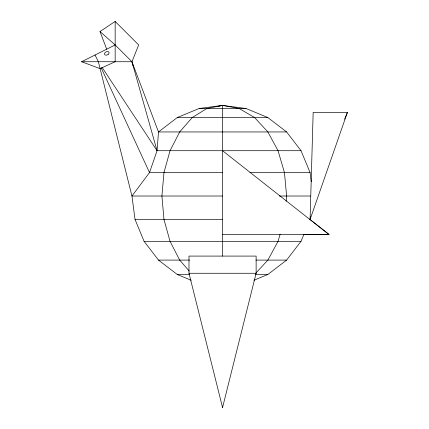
<?xml version="1.0" encoding="UTF-8"?>
<svg xmlns="http://www.w3.org/2000/svg" width="429" height="429" viewBox="0 0 429 429"><rect width="100%" height="100%" fill="white"/><g stroke="black" fill="none" stroke-linecap="round" stroke-linejoin="round"><path stroke-width="0.64" d="M310.081 219.471L313.165 112.366L347.41 112.366L310.081 219.471L310.424 216.865M191.216 280.271L177.252 274.49L158.489 260.092L144.085 241.323L135.033 219.471L131.95 196.021L149.507 172.571L157.062 150.713L158.489 131.95L131.95 61.733L115.16 44.948L99.989 31.521L115.16 21.45L138.664 44.948L131.95 61.733L132.974 65.605M286.143 201.233L286.626 196.021L284.443 172.571L278.046 150.713L267.862 131.95L254.59 117.551L239.141 108.499L222.554 105.411L199.104 108.499L177.252 117.551L158.489 131.95L286.626 131.95L301.029 150.713L310.081 172.571L311.282 181.687M222.554 407.55L256.129 273.268L256.129 256.086L188.985 256.086L188.985 273.268L222.554 407.55L222.554 406.215M280.116 234.255L278.046 241.323L267.862 260.092L255.92 273.048M344.621 119.182L347.41 112.366M253.898 280.271L267.862 274.49L286.626 260.092L301.029 241.323L303.791 234.647M115.16 21.45L115.16 61.733L100.102 68.64L81.59 61.733L115.16 44.948M218.731 106.124L222.554 105.411L246.01 108.499L267.862 117.551L286.626 131.95M81.59 61.733L131.95 61.733L157.062 150.713L301.029 150.713M199.104 108.499L246.01 108.499M177.252 117.551L267.862 117.551M222.554 172.571L149.507 172.571L101.169 67.793M249.839 172.571L310.081 172.571M222.554 196.021L131.95 196.021L98.375 61.733L95.018 55.019M279.284 196.021L310.516 196.021M135.033 219.471L222.554 219.471M303.63 234.459L329.086 234.459L310.194 219.605M222.554 234.599L329.086 234.599L222.554 150.713M144.085 241.323L301.029 241.323M158.489 260.092L189.725 260.092M255.872 260.092L286.626 260.092M188.985 273.268L256.129 273.268M177.252 274.49L189.629 274.49M255.255 274.49L267.862 274.49M189.2 271.015L179.671 260.092L170.034 241.323L163.975 219.471L161.91 196.021L163.975 172.571L170.034 150.713L179.671 131.95L192.235 117.551L206.858 108.499L222.554 105.411L222.554 256.086M102.043 67.294L157.062 150.713M99.989 31.521L106.703 49.179M108.194 54.317L107.69 54.676A2.413 1.609 -26.6 0 1 105.427 55.057L104.998 54.853A2.413 1.609 -26.6 0 1 105.121 52.574A2.413 1.609 -26.6 0 1 108.113 51.63L108.542 51.829A2.413 1.609 -26.6 0 1 108.194 54.317"/></g></svg>
